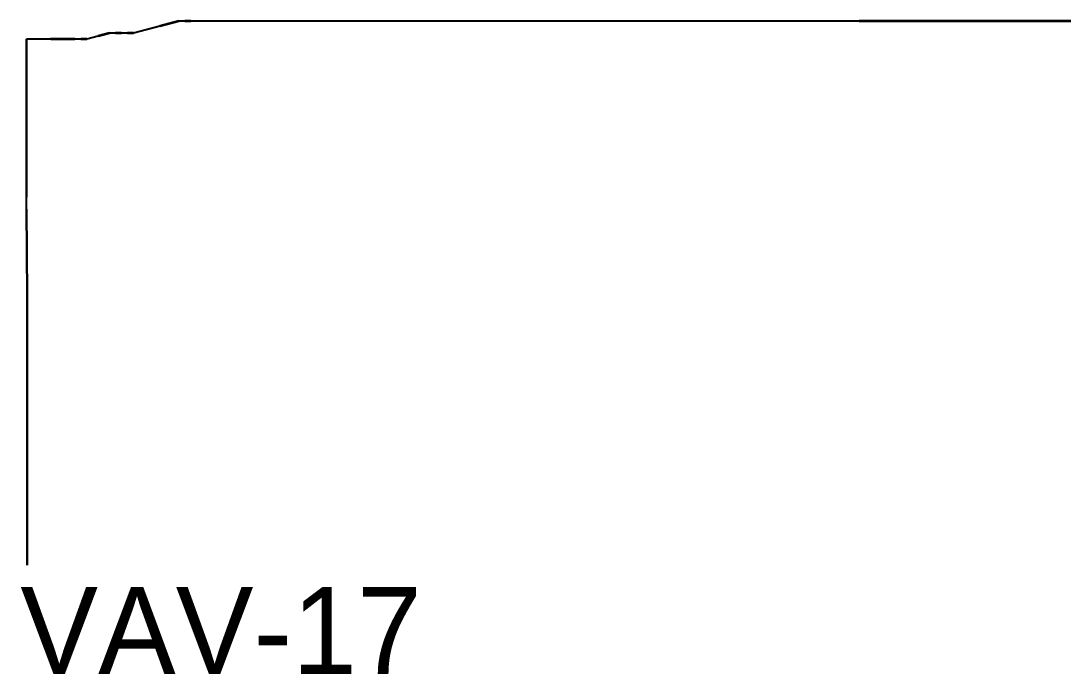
# Model space of a CAD drawing. Header units: metres. Extents: x 2 to 41.4, y 0.9 to 39.
# Drawn here: x 32.805 to 37.113, y 19.328 to 22.029 of the extents above; entities that cross this region are included whole.
import ezdxf

# ---------------------------------------------------------------- set-up
doc = ezdxf.new("R2010")
doc.units = ezdxf.units.M
doc.layers.add('BSA_MATERIAL_SECTION', color=7, linetype='Continuous')
doc.layers.add('BSA_VAV_LABEL', color=7, linetype='Continuous')

msp = doc.modelspace()

# ---------------------------------------------------------------- linework, layer by layer
at = {"layer": 'BSA_MATERIAL_SECTION'}
for p, q in [((33.3804, 22.0073), (33.4582, 22.0281)), ((33.4582, 22.0289), (33.3805, 22.0081)), ((33.4582, 22.0289), (33.4832, 22.0289)), ((33.4832, 22.0281), (33.4582, 22.0281)), ((33.5082, 22.0289), (33.4832, 22.0289)), ((33.4832, 22.0281), (33.5082, 22.0281)), ((33.5082, 22.0285), (33.5082, 22.0289)), ((33.5082, 22.0289), (36.2699, 22.0289)), ((33.5082, 22.0285), (33.5082, 22.0289)), ((33.5082, 22.0285), (33.5082, 22.0281)), ((33.5082, 22.0285), (33.5082, 22.0281)), ((36.2699, 22.0281), (33.5082, 22.0281)), ((39.0316, 22.0289), (36.2699, 22.0289)), ((36.2699, 22.0281), (39.0316, 22.0281)), ((33.1716, 21.9789), (33.125, 21.9664)), ((33.125, 21.9656), (33.1716, 21.9781)), ((33.1716, 21.9789), (33.1966, 21.9789)), ((33.1966, 21.9781), (33.1716, 21.9781)), ((33.2216, 21.9789), (33.1966, 21.9789)), ((33.1966, 21.9781), (33.2216, 21.9781)), ((33.2216, 21.9785), (33.2216, 21.9789)), ((33.2216, 21.9785), (33.2216, 21.9789)), ((33.2216, 21.9789), (33.2466, 21.9789)), ((33.2216, 21.9785), (33.2216, 21.9781)), ((33.2216, 21.9785), (33.2216, 21.9781)), ((33.2466, 21.9781), (33.2216, 21.9781)), ((33.2716, 21.9789), (33.2466, 21.9789)), ((33.2466, 21.9781), (33.2716, 21.9781)), ((33.2716, 21.9789), (33.3805, 22.0081)), ((33.3804, 22.0073), (33.2716, 21.9781)), ((32.8283, 21.9539), (32.9283, 21.9539)), ((32.8283, 21.9539), (32.8283, 21.764)), ((32.9287, 21.9531), (32.8291, 21.9531)), ((32.8291, 21.7636), (32.8291, 21.9531)), ((33.0283, 21.9539), (32.9283, 21.9539)), ((32.9287, 21.9531), (33.0283, 21.9531)), ((33.0283, 21.9535), (33.0283, 21.9539)), ((33.0283, 21.9535), (33.0283, 21.9539)), ((33.0283, 21.9539), (33.0533, 21.9539)), ((33.0283, 21.9535), (33.0283, 21.9531)), ((33.0283, 21.9535), (33.0283, 21.9531)), ((33.0533, 21.9531), (33.0283, 21.9531)), ((33.0783, 21.9539), (33.0533, 21.9539)), ((33.0533, 21.9531), (33.0783, 21.9531)), ((33.0783, 21.9539), (33.125, 21.9664)), ((33.125, 21.9656), (33.0783, 21.9531)), ((32.8283, 21.574), (32.8283, 21.764)), ((32.8291, 21.7636), (32.8291, 21.574)), ((32.8287, 21.574), (32.8283, 21.574)), ((32.8287, 21.574), (32.8283, 21.574)), ((32.8283, 21.574), (32.8283, 21.549)), ((32.8283, 21.524), (32.8283, 21.549)), ((32.8287, 21.574), (32.8291, 21.574)), ((32.8287, 21.574), (32.8291, 21.574)), ((32.8291, 21.549), (32.8291, 21.574)), ((32.8291, 21.549), (32.8291, 21.524)), ((32.8283, 21.524), (32.8283, 21.4738)), ((32.8291, 21.4738), (32.8291, 21.524)), ((32.8283, 21.4307), (32.8283, 21.4738)), ((32.8291, 21.4738), (32.8291, 21.4307)), ((32.8283, 21.4307), (32.8283, 21.4057)), ((32.8291, 21.4057), (32.8291, 21.4307)), ((32.8283, 21.3807), (32.8283, 21.4057)), ((32.8283, 21.3807), (32.8287, 21.3807)), ((32.8283, 21.3807), (32.8283, 21.3407)), ((32.8287, 21.3807), (32.8283, 21.3807)), ((32.8291, 21.3807), (32.8287, 21.3807)), ((32.8287, 21.3807), (32.8291, 21.3807)), ((32.8291, 21.4057), (32.8291, 21.3807)), ((32.8291, 21.3407), (32.8291, 21.3807)), ((32.8283, 21.3007), (32.8283, 21.3407)), ((32.8291, 21.3407), (32.8291, 21.3007)), ((32.8287, 21.3007), (32.8283, 21.3007)), ((32.8283, 21.2507), (32.8283, 21.3007)), ((32.8283, 21.3007), (32.8287, 21.3007)), ((32.8287, 21.3007), (32.8291, 21.3007)), ((32.8291, 21.3007), (32.8287, 21.3007)), ((32.8291, 21.2507), (32.8291, 21.3007)), ((32.8283, 21.2507), (32.8311, 20.8951)), ((32.8319, 20.8951), (32.8291, 21.2507)), ((32.8311, 20.8951), (32.8311, 20.8451)), ((32.8319, 20.8451), (32.8319, 20.8951)), ((32.8311, 20.8451), (32.8319, 20.8451)), ((32.8311, 20.8451), (32.8311, 19.7783)), ((32.8319, 20.8451), (32.8311, 20.8451)), ((32.8319, 19.7783), (32.8319, 20.8451)), ((32.8311, 19.7783), (32.8319, 19.7783))]:
    msp.add_line(p, q, dxfattribs=at)

# ---------------------------------------------------------------- texts
at = {"layer": 'BSA_VAV_LABEL'}
msp.add_text('VAV-17', height=0.36, dxfattribs=at).set_placement((32.8033, 19.3283))

doc.saveas('drawing.dxf')
